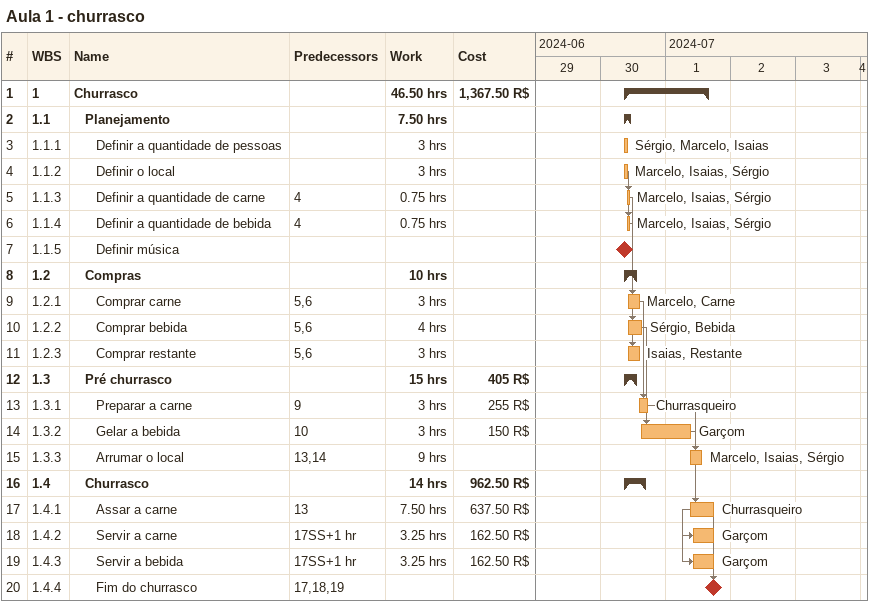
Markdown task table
Aula 1 - churrasco

| ID | WBS | Task | Start | Finish | Predecessors | Resources | Work (h) | Cost (R$) |
|---|---|---|---|---|---|---|---|---|
| 1 | 1 | **Churrasco** | 2024-06-30 | 2024-07-01 |  |  | 46.50 | 1367.50 |
| 2 | 1.1 | **Planejamento** | 2024-06-30 | 2024-06-30 |  |  | 7.50 |  |
| 3 | 1.1.1 | Definir a quantidade de pessoas | 2024-06-30 | 2024-06-30 |  | Sérgio, Marcelo, Isaias | 3 |  |
| 4 | 1.1.2 | Definir o local | 2024-06-30 | 2024-06-30 |  | Marcelo, Isaias, Sérgio | 3 |  |
| 5 | 1.1.3 | Definir a quantidade de carne | 2024-06-30 | 2024-06-30 | 4 | Marcelo, Isaias, Sérgio | 0.75 |  |
| 6 | 1.1.4 | Definir a quantidade de bebida | 2024-06-30 | 2024-06-30 | 4 | Marcelo, Isaias, Sérgio | 0.75 |  |
| 7 | 1.1.5 | Definir música (milestone) | 2024-06-30 | 2024-06-30 |  |  |  |  |
| 8 | 1.2 | **Compras** | 2024-06-30 | 2024-06-30 |  |  | 10 |  |
| 9 | 1.2.1 | Comprar carne | 2024-06-30 | 2024-06-30 | 5, 6 | Marcelo, Carne | 3 |  |
| 10 | 1.2.2 | Comprar bebida | 2024-06-30 | 2024-06-30 | 5, 6 | Sérgio, Bebida | 4 |  |
| 11 | 1.2.3 | Comprar restante | 2024-06-30 | 2024-06-30 | 5, 6 | Isaias, Restante | 3 |  |
| 12 | 1.3 | **Pré churrasco** | 2024-06-30 | 2024-06-30 |  |  | 15 | 405 |
| 13 | 1.3.1 | Preparar a carne | 2024-06-30 | 2024-06-30 | 9 | Churrasqueiro | 3 | 255 |
| 14 | 1.3.2 | Gelar a bebida | 2024-06-30 | 2024-07-01 | 10 | Garçom | 3 | 150 |
| 15 | 1.3.3 | Arrumar o local | 2024-07-01 | 2024-07-01 | 13, 14 | Marcelo, Isaias, Sérgio | 9 |  |
| 16 | 1.4 | **Churrasco** | 2024-06-30 | 2024-06-30 |  |  | 14 | 962.50 |
| 17 | 1.4.1 | Assar a carne | 2024-07-01 | 2024-07-01 | 13 | Churrasqueiro | 7.50 | 637.50 |
| 18 | 1.4.2 | Servir a carne | 2024-07-01 | 2024-07-01 | 17SS+1h | Garçom | 3.25 | 162.50 |
| 19 | 1.4.3 | Servir a bebida | 2024-07-01 | 2024-07-01 | 17SS+1h | Garçom | 3.25 | 162.50 |
| 20 | 1.4.4 | Fim do churrasco (milestone) | 2024-07-01 | 2024-07-01 | 17, 18, 19 |  |  |  |
